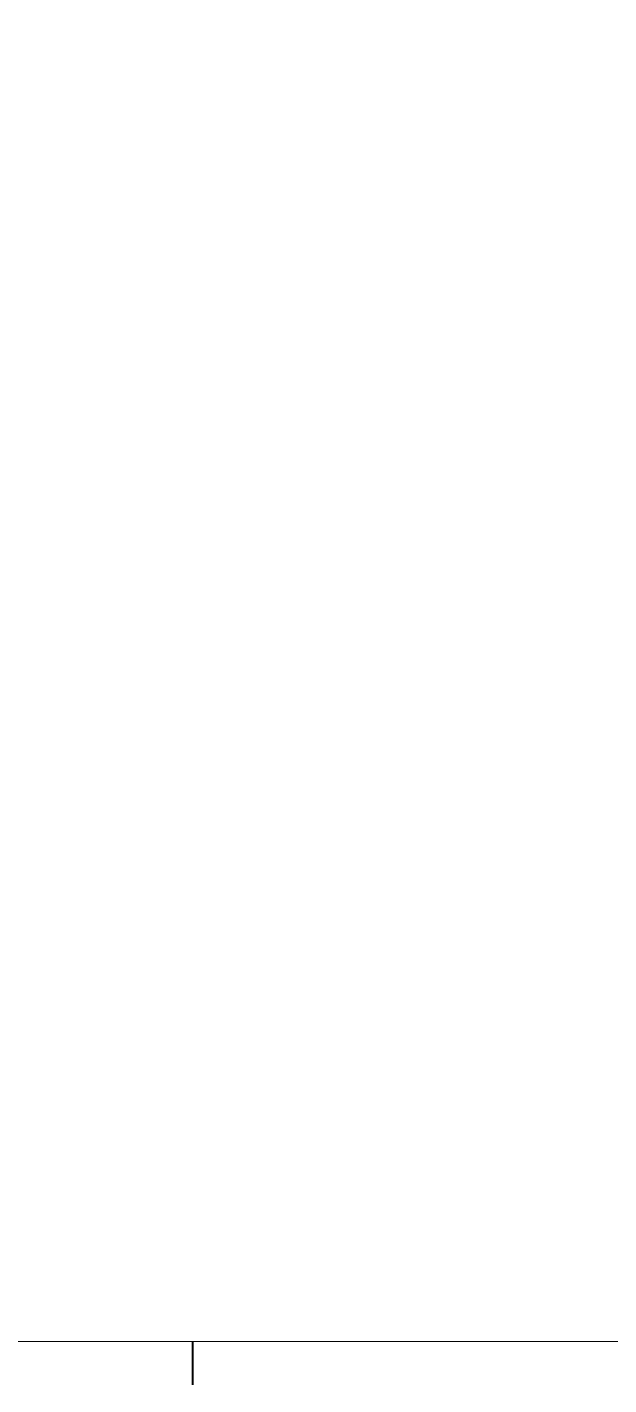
# Model space of a CAD drawing. Header units: millimetres. Extents: x -115 to 1965, y -2092 to 74.
# Drawn here: x 120.97 to 138.04, y -823.79 to -783.93 of the extents above; entities that cross this region are included whole.
import ezdxf
from ezdxf.enums import TextEntityAlignment as Align

# ---------------------------------------------------------------- set-up
doc = ezdxf.new("R2010")
doc.units = ezdxf.units.MM
doc.set_wipeout_variables(frame=1)
for name, color, linetype in [('Enclosure', 7, 'Continuous'), ('Serigraph', 7, 'Continuous'), ('SXL_DEV', 7, 'Continuous'), ('SXL_RAIL', 8, 'Continuous')]:
    doc.layers.add(name, color=color, linetype=linetype)
doc.styles.add('Arial Rounded', font='')
doc.styles.get('Arial Rounded').set_extended_font_data('Arial Rounded MT Bold')

# ---------------------------------------------------------------- blocks, each defined once
blk = doc.blocks.new('*U21')
at = {"ltscale": 2}
blk.add_lwpolyline([(0, 20), (0, -20), (610, -20), (610, 20), (0, 20)], dxfattribs=at)
blk = doc.blocks.new('ZIO-MB24_ENVOLVENTE')
at = {"layer": 'Enclosure'}
for p, q in [((21.337, -11.026), (21.337, -19.768)), ((21.943, -11.026), (21.944, -19.768)), ((29.786, -11.026), (29.786, -19.751)), ((30.393, -19.768), (30.392, -11.026)), ((35.337, -11.026), (35.337, -19.768)), ((35.943, -11.026), (35.944, -19.768)), ((211.6, -22.429), (0, -22.429)), ((190.547, -28.172), (9.504, -28.172)), ((9.504, -32.245), (190.547, -32.245)), ((0, -45), (211.6, -45))]:
    blk.add_line(p, q, dxfattribs=at)
at = {"layer": 'Enclosure', "lineweight": 25}
for p, q in [((21.337, -19.768), (21.944, -19.768)), ((30.393, -19.768), (29.786, -19.768)), ((30.393, -19.768), (29.786, -19.768)), ((35.337, -19.768), (35.944, -19.768))]:
    blk.add_line(p, q, dxfattribs=at)
at = {"layer": 'Enclosure'}
for points in [[(21.738, -35.046), (26.308, -35.046)], [(28.083, -35.046), (32.652, -35.046)], [(34.432, -35.046), (39.001, -35.046)], [(21.738, -35.852), (26.308, -35.852)], [(28.083, -35.852), (32.652, -35.852)], [(34.432, -35.852), (39.001, -35.852)]]:
    blk.add_lwpolyline(points, dxfattribs=at)
for centre, radius in [((32.865, -11.026), 2.081), ((32.865, -11.026), 0.746), ((32.84, -17.383), 0.936), ((24.023, -35.449), 2.58), ((30.368, -35.449), 2.58), ((36.717, -35.449), 2.58), ((24.023, -35.449), 2.32), ((30.368, -35.449), 2.32), ((36.717, -35.449), 2.32)]:
    blk.add_circle(centre, radius, dxfattribs=at)
for centre, radius, end in [((18.865, -11.026), 3.079, 179.9989), ((32.865, -11.026), 3.079, 179.9989), ((18.865, -11.026), 2.472, 180.0034), ((32.865, -11.026), 2.472, 180.0034)]:
    blk.add_arc(centre, radius, 359.9989, end, dxfattribs=at)
blk = doc.blocks.new('ZIO-MB24_SERIGRAFIA')
at = {"layer": 'Serigraph'}
h = blk.add_hatch(color=256, dxfattribs=at)
h.dxf.hatch_style = 1
h.paths.add_polyline_path([(25.612, -8.964, 1), (24.899, -8.964, 1)])
h = blk.add_hatch(color=256, dxfattribs=at)
h.dxf.hatch_style = 1
h.paths.add_polyline_path([(29.326, -8.964, 1), (28.613, -8.964, 1)])
h = blk.add_hatch(color=256, dxfattribs=at)
h.dxf.hatch_style = 2
edge = h.paths.add_edge_path()
edge.add_spline(control_points=[(25.112, -10.259), (25.044, -10.259), (24.988, -10.299), (24.988, -10.348), (24.988, -10.348), (24.988, -10.348), (24.988, -10.348), (24.988, -10.348), (24.988, -10.704), (24.988, -10.704), (24.988, -10.752), (25.044, -10.792), (25.112, -10.792), (25.112, -10.792), (25.112, -10.792), (25.112, -10.792), (25.112, -10.792), (27.106, -10.792), (27.106, -10.792), (27.174, -10.792), (27.231, -10.752), (27.231, -10.704), (27.231, -10.704), (27.231, -10.704), (27.231, -10.704), (27.231, -10.704), (27.231, -10.348), (27.231, -10.348), (27.231, -10.299), (27.174, -10.259), (27.106, -10.259), (27.106, -10.259), (27.106, -10.259), (27.106, -10.259), (27.106, -10.259), (25.112, -10.259), (25.112, -10.259)], knot_values=[0, 0, 0, 0, 1, 1, 1, 2, 2, 2, 3, 3, 3, 4, 4, 4, 5, 5, 5, 6, 6, 6, 7, 7, 7, 8, 8, 8, 9, 9, 9, 10, 10, 10, 11, 11, 11, 12, 12, 12, 12], degree=3, periodic=0)
h = blk.add_hatch(color=256, dxfattribs=at)
h.dxf.hatch_style = 2
edge = h.paths.add_edge_path()
edge.add_spline(control_points=[(27.623, -11.113), (27.623, -11.113), (28.339, -12.147), (28.339, -12.147), (28.378, -12.202), (28.441, -12.202), (28.479, -12.147), (28.479, -12.147), (29.197, -11.113), (29.197, -11.113), (29.232, -11.062), (29.22, -11.019), (29.172, -11.013), (29.172, -11.013), (28.792, -11.013), (28.792, -11.013), (28.792, -11.013), (28.792, -10.33), (28.792, -10.33), (28.792, -10.292), (28.735, -10.26), (28.665, -10.26), (28.665, -10.26), (28.154, -10.26), (28.154, -10.26), (28.084, -10.26), (28.026, -10.292), (28.026, -10.33), (28.026, -10.33), (28.026, -11.013), (28.026, -11.013), (28.026, -11.013), (27.647, -11.013), (27.647, -11.013), (27.599, -11.019), (27.587, -11.062), (27.623, -11.113)], knot_values=[0, 0, 0, 0, 1, 1, 1, 2, 2, 2, 3, 3, 3, 4, 4, 4, 5, 5, 5, 6, 6, 6, 7, 7, 7, 8, 8, 8, 9, 9, 9, 10, 10, 10, 11, 11, 11, 12, 12, 12, 12], degree=3, periodic=0)
h = blk.add_hatch(color=256, dxfattribs=at)
h.dxf.hatch_style = 2
edge = h.paths.add_edge_path()
edge.add_spline(control_points=[(25.112, -10.998), (25.044, -10.998), (24.988, -11.038), (24.988, -11.087), (24.988, -11.087), (24.988, -11.087), (24.988, -11.087), (24.988, -11.087), (24.988, -11.442), (24.988, -11.442), (24.988, -11.491), (25.044, -11.531), (25.112, -11.531), (25.112, -11.531), (25.112, -11.531), (25.112, -11.531), (25.112, -11.531), (27.106, -11.531), (27.106, -11.531), (27.174, -11.531), (27.231, -11.491), (27.231, -11.442), (27.231, -11.442), (27.231, -11.442), (27.231, -11.442), (27.231, -11.442), (27.231, -11.087), (27.231, -11.087), (27.231, -11.038), (27.174, -10.998), (27.106, -10.998), (27.106, -10.998), (27.106, -10.998), (27.106, -10.998), (27.106, -10.998), (25.112, -10.998), (25.112, -10.998)], knot_values=[0, 0, 0, 0, 1, 1, 1, 2, 2, 2, 3, 3, 3, 4, 4, 4, 5, 5, 5, 6, 6, 6, 7, 7, 7, 8, 8, 8, 9, 9, 9, 10, 10, 10, 11, 11, 11, 12, 12, 12, 12], degree=3, periodic=0)
h = blk.add_hatch(color=256, dxfattribs=at)
h.dxf.hatch_style = 2
edge = h.paths.add_edge_path()
edge.add_spline(control_points=[(25.112, -11.736), (25.044, -11.736), (24.988, -11.776), (24.988, -11.825), (24.988, -11.825), (24.988, -11.825), (24.988, -11.825), (24.988, -11.825), (24.988, -12.18), (24.988, -12.18), (24.988, -12.229), (25.044, -12.269), (25.112, -12.269), (25.112, -12.269), (25.112, -12.269), (25.112, -12.269), (25.112, -12.269), (27.106, -12.269), (27.106, -12.269), (27.174, -12.269), (27.231, -12.229), (27.231, -12.18), (27.231, -12.18), (27.231, -12.18), (27.231, -12.18), (27.231, -12.18), (27.231, -11.825), (27.231, -11.825), (27.231, -11.776), (27.174, -11.736), (27.106, -11.736), (27.106, -11.736), (27.106, -11.736), (27.106, -11.736), (27.106, -11.736), (25.112, -11.736), (25.112, -11.736)], knot_values=[0, 0, 0, 0, 1, 1, 1, 2, 2, 2, 3, 3, 3, 4, 4, 4, 5, 5, 5, 6, 6, 6, 7, 7, 7, 8, 8, 8, 9, 9, 9, 10, 10, 10, 11, 11, 11, 12, 12, 12, 12], degree=3, periodic=0)
h = blk.add_hatch(color=256, dxfattribs=at)
h.dxf.hatch_style = 2
edge = h.paths.add_edge_path()
edge.add_spline(control_points=[(25.112, -12.475), (25.044, -12.475), (24.988, -12.515), (24.988, -12.564), (24.988, -12.564), (24.988, -12.564), (24.988, -12.564), (24.988, -12.564), (24.988, -12.919), (24.988, -12.919), (24.988, -12.968), (25.044, -13.008), (25.112, -13.008), (25.112, -13.008), (25.112, -13.008), (25.112, -13.008), (25.112, -13.008), (27.106, -13.008), (27.106, -13.008), (27.174, -13.008), (27.231, -12.968), (27.231, -12.919), (27.231, -12.919), (27.231, -12.919), (27.231, -12.919), (27.231, -12.919), (27.231, -12.564), (27.231, -12.564), (27.231, -12.515), (27.174, -12.475), (27.106, -12.475), (27.106, -12.475), (27.106, -12.475), (27.106, -12.475), (27.106, -12.475), (25.112, -12.475), (25.112, -12.475)], knot_values=[0, 0, 0, 0, 1, 1, 1, 2, 2, 2, 3, 3, 3, 4, 4, 4, 5, 5, 5, 6, 6, 6, 7, 7, 7, 8, 8, 8, 9, 9, 9, 10, 10, 10, 11, 11, 11, 12, 12, 12, 12], degree=3, periodic=0)
h = blk.add_hatch(color=256, dxfattribs=at)
h.dxf.hatch_style = 2
edge = h.paths.add_edge_path()
edge.add_spline(control_points=[(27.623, -13.409), (27.623, -13.409), (28.339, -14.443), (28.339, -14.443), (28.378, -14.499), (28.441, -14.499), (28.479, -14.443), (28.479, -14.443), (29.197, -13.409), (29.197, -13.409), (29.232, -13.358), (29.22, -13.315), (29.172, -13.309), (29.172, -13.309), (28.792, -13.309), (28.792, -13.309), (28.792, -13.309), (28.792, -12.626), (28.792, -12.626), (28.792, -12.588), (28.735, -12.556), (28.665, -12.556), (28.665, -12.556), (28.154, -12.556), (28.154, -12.556), (28.084, -12.556), (28.026, -12.588), (28.026, -12.626), (28.026, -12.626), (28.026, -13.309), (28.026, -13.309), (28.026, -13.309), (27.647, -13.309), (27.647, -13.309), (27.599, -13.315), (27.587, -13.358), (27.623, -13.409)], knot_values=[0, 0, 0, 0, 1, 1, 1, 2, 2, 2, 3, 3, 3, 4, 4, 4, 5, 5, 5, 6, 6, 6, 7, 7, 7, 8, 8, 8, 9, 9, 9, 10, 10, 10, 11, 11, 11, 12, 12, 12, 12], degree=3, periodic=0)
h = blk.add_hatch(color=256, dxfattribs=at)
h.dxf.hatch_style = 2
edge = h.paths.add_edge_path()
edge.add_spline(control_points=[(25.112, -13.213), (25.044, -13.213), (24.988, -13.253), (24.988, -13.302), (24.988, -13.302), (24.988, -13.302), (24.988, -13.302), (24.988, -13.302), (24.988, -13.657), (24.988, -13.657), (24.988, -13.706), (25.044, -13.746), (25.112, -13.746), (25.112, -13.746), (25.112, -13.746), (25.112, -13.746), (25.112, -13.746), (27.106, -13.746), (27.106, -13.746), (27.174, -13.746), (27.231, -13.706), (27.231, -13.657), (27.231, -13.657), (27.231, -13.657), (27.231, -13.657), (27.231, -13.657), (27.231, -13.302), (27.231, -13.302), (27.231, -13.253), (27.174, -13.213), (27.106, -13.213), (27.106, -13.213), (27.106, -13.213), (27.106, -13.213), (27.106, -13.213), (25.112, -13.213), (25.112, -13.213)], knot_values=[0, 0, 0, 0, 1, 1, 1, 2, 2, 2, 3, 3, 3, 4, 4, 4, 5, 5, 5, 6, 6, 6, 7, 7, 7, 8, 8, 8, 9, 9, 9, 10, 10, 10, 11, 11, 11, 12, 12, 12, 12], degree=3, periodic=0)
h = blk.add_hatch(color=256, dxfattribs=at)
h.dxf.hatch_style = 2
edge = h.paths.add_edge_path()
edge.add_spline(control_points=[(25.112, -13.951), (25.044, -13.951), (24.988, -13.992), (24.988, -14.04), (24.988, -14.04), (24.988, -14.04), (24.988, -14.04), (24.988, -14.04), (24.988, -14.396), (24.988, -14.396), (24.988, -14.445), (25.044, -14.485), (25.112, -14.485), (25.112, -14.485), (25.112, -14.485), (25.112, -14.485), (25.112, -14.485), (27.106, -14.485), (27.106, -14.485), (27.174, -14.485), (27.231, -14.445), (27.231, -14.396), (27.231, -14.396), (27.231, -14.396), (27.231, -14.396), (27.231, -14.396), (27.231, -14.04), (27.231, -14.04), (27.231, -13.992), (27.174, -13.951), (27.106, -13.951), (27.106, -13.951), (27.106, -13.951), (27.106, -13.951), (27.106, -13.951), (25.112, -13.951), (25.112, -13.951)], knot_values=[0, 0, 0, 0, 1, 1, 1, 2, 2, 2, 3, 3, 3, 4, 4, 4, 5, 5, 5, 6, 6, 6, 7, 7, 7, 8, 8, 8, 9, 9, 9, 10, 10, 10, 11, 11, 11, 12, 12, 12, 12], degree=3, periodic=0)
h = blk.add_hatch(color=256, dxfattribs=at)
h.dxf.hatch_style = 2
edge = h.paths.add_edge_path()
edge.add_spline(control_points=[(26.762, -16.819), (26.681, -16.654), (26.563, -16.511), (26.43, -16.423), (26.391, -16.398), (26.346, -16.377), (26.298, -16.355), (26.173, -16.295), (26.032, -16.229), (25.986, -16.052), (25.964, -15.964), (25.979, -15.873), (26.031, -15.784), (26.12, -15.629), (26.299, -15.513), (26.397, -15.459), (26.592, -15.351), (26.82, -15.299), (27.019, -15.265), (27.351, -15.205), (27.645, -15.3), (27.825, -15.526), (27.885, -15.602), (27.936, -15.703), (27.964, -15.801), (28.049, -16.102), (27.939, -16.387), (27.831, -16.574), (27.784, -16.656), (27.727, -16.735), (27.663, -16.81), (27.616, -16.864), (27.57, -16.913), (27.525, -16.956), (27.525, -16.956), (27.381, -16.73), (27.156, -16.716), (26.953, -16.703), (26.762, -16.819), (26.762, -16.819)], knot_values=[0, 0, 0, 0, 1, 1, 1, 2, 2, 2, 3, 3, 3, 4, 4, 4, 5, 5, 5, 6, 6, 6, 7, 7, 7, 8, 8, 8, 9, 9, 9, 10, 10, 10, 11, 11, 11, 12, 12, 12, 13, 13, 13, 13], degree=3, periodic=0)
h = blk.add_hatch(color=256, dxfattribs=at)
h.dxf.hatch_style = 2
edge = h.paths.add_edge_path()
edge.add_spline(control_points=[(26.948, -17.694), (26.845, -17.847), (26.781, -18.021), (26.771, -18.18), (26.768, -18.226), (26.773, -18.276), (26.777, -18.329), (26.788, -18.467), (26.802, -18.622), (26.671, -18.75), (26.606, -18.813), (26.52, -18.845), (26.417, -18.845), (26.238, -18.845), (26.048, -18.748), (25.952, -18.691), (25.762, -18.576), (25.602, -18.404), (25.473, -18.249), (25.255, -17.992), (25.19, -17.689), (25.297, -17.421), (25.332, -17.331), (25.394, -17.236), (25.465, -17.163), (25.683, -16.938), (25.985, -16.892), (26.201, -16.892), (26.296, -16.892), (26.392, -16.901), (26.489, -16.919), (26.56, -16.933), (26.625, -16.948), (26.685, -16.966), (26.685, -16.966), (26.561, -17.204), (26.661, -17.406), (26.752, -17.588), (26.948, -17.694), (26.948, -17.694)], knot_values=[0, 0, 0, 0, 1, 1, 1, 2, 2, 2, 3, 3, 3, 4, 4, 4, 5, 5, 5, 6, 6, 6, 7, 7, 7, 8, 8, 8, 9, 9, 9, 10, 10, 10, 11, 11, 11, 12, 12, 12, 13, 13, 13, 13], degree=3, periodic=0)
h = blk.add_hatch(color=256, dxfattribs=at)
h.dxf.hatch_style = 2
h.paths.add_polyline_path([(22.339, -43.003), (23.25, -41.424), (24.162, -43.003)])
h = blk.add_hatch(color=256, dxfattribs=at)
h.dxf.hatch_style = 2
h.paths.add_polyline_path([(30.51, -41.425), (31.422, -43.003), (32.334, -41.425)])
at = {"layer": 'Serigraph', "lineweight": 9}
for p, q in [((30.754, -6.79), (24.492, -6.79)), ((24.492, -19.768), (24.492, -6.79)), ((24.492, -19.768), (29.654, -19.768))]:
    blk.add_line(p, q, dxfattribs=at)
at = {"layer": 'Serigraph', "lineweight": 18}
for p, q in [((27.895, -7.881), (26.834, -8.942)), ((26.756, -8.954), (25.506, -8.954)), ((28.613, -8.964), (27.489, -8.964)), ((24.161, -41.071), (24.161, -38.595)), ((30.509, -41.071), (30.509, -38.595)), ((36.862, -41.133), (36.862, -38.595)), ((20.985, -41.071), (24.161, -41.071)), ((33.685, -41.071), (30.509, -41.071)), ((34.145, -42.732), (36.862, -41.133))]:
    blk.add_line(p, q, dxfattribs=at)
at = {"layer": 'Serigraph', "lineweight": 0}
blk.add_line((26.781, -16.83), (26.781, -16.83), dxfattribs=at)
at = {"layer": 'Serigraph', "lineweight": 5}
for centre in [(25.256, -8.964), (28.969, -8.964)]:
    blk.add_circle(centre, 0.357, dxfattribs=at)
at = {"layer": 'Serigraph', "lineweight": 0}
for points in [[(25.112, -10.259), (25.044, -10.259), (24.988, -10.299), (24.988, -10.348)], [(24.988, -10.348), (24.988, -10.348), (24.988, -10.704), (24.988, -10.704)], [(27.106, -10.259), (27.106, -10.259), (25.112, -10.259), (25.112, -10.259)], [(27.231, -10.348), (27.231, -10.299), (27.174, -10.259), (27.106, -10.259)], [(27.231, -10.704), (27.231, -10.704), (27.231, -10.348), (27.231, -10.348)], [(24.988, -10.704), (24.988, -10.752), (25.044, -10.792), (25.112, -10.792)], [(27.106, -10.792), (27.174, -10.792), (27.231, -10.752), (27.231, -10.704)], [(25.112, -10.998), (25.044, -10.998), (24.988, -11.038), (24.988, -11.087)], [(24.988, -11.087), (24.988, -11.087), (24.988, -11.442), (24.988, -11.442)], [(25.112, -10.792), (25.112, -10.792), (27.106, -10.792), (27.106, -10.792)], [(27.106, -10.998), (27.106, -10.998), (25.112, -10.998), (25.112, -10.998)], [(27.231, -11.087), (27.231, -11.038), (27.174, -10.998), (27.106, -10.998)], [(27.231, -11.442), (27.231, -11.442), (27.231, -11.087), (27.231, -11.087)], [(24.988, -11.442), (24.988, -11.491), (25.044, -11.531), (25.112, -11.531)], [(25.112, -11.531), (25.112, -11.531), (27.106, -11.531), (27.106, -11.531)], [(27.106, -11.531), (27.174, -11.531), (27.231, -11.491), (27.231, -11.442)], [(25.112, -11.736), (25.044, -11.736), (24.988, -11.776), (24.988, -11.825)], [(24.988, -11.825), (24.988, -11.825), (24.988, -12.18), (24.988, -12.18)], [(27.106, -11.736), (27.106, -11.736), (25.112, -11.736), (25.112, -11.736)], [(27.231, -11.825), (27.231, -11.776), (27.174, -11.736), (27.106, -11.736)], [(27.231, -12.18), (27.231, -12.18), (27.231, -11.825), (27.231, -11.825)], [(24.988, -12.18), (24.988, -12.229), (25.044, -12.269), (25.112, -12.269)], [(25.112, -12.269), (25.112, -12.269), (27.106, -12.269), (27.106, -12.269)], [(27.106, -12.269), (27.174, -12.269), (27.231, -12.229), (27.231, -12.18)], [(25.112, -12.475), (25.044, -12.475), (24.988, -12.515), (24.988, -12.564)], [(24.988, -12.564), (24.988, -12.564), (24.988, -12.919), (24.988, -12.919)], [(27.106, -12.475), (27.106, -12.475), (25.112, -12.475), (25.112, -12.475)], [(27.231, -12.564), (27.231, -12.515), (27.174, -12.475), (27.106, -12.475)], [(27.231, -12.919), (27.231, -12.919), (27.231, -12.564), (27.231, -12.564)], [(24.988, -12.919), (24.988, -12.968), (25.044, -13.008), (25.112, -13.008)], [(25.112, -13.008), (25.112, -13.008), (27.106, -13.008), (27.106, -13.008)], [(27.106, -13.008), (27.174, -13.008), (27.231, -12.968), (27.231, -12.919)], [(25.112, -13.213), (25.044, -13.213), (24.988, -13.253), (24.988, -13.302)], [(24.988, -13.302), (24.988, -13.302), (24.988, -13.657), (24.988, -13.657)], [(27.106, -13.213), (27.106, -13.213), (25.112, -13.213), (25.112, -13.213)], [(27.231, -13.302), (27.231, -13.253), (27.174, -13.213), (27.106, -13.213)], [(27.231, -13.657), (27.231, -13.657), (27.231, -13.302), (27.231, -13.302)], [(24.988, -13.657), (24.988, -13.706), (25.044, -13.746), (25.112, -13.746)], [(25.112, -13.951), (25.044, -13.951), (24.988, -13.992), (24.988, -14.04)], [(25.112, -13.746), (25.112, -13.746), (27.106, -13.746), (27.106, -13.746)], [(27.106, -13.951), (27.106, -13.951), (25.112, -13.951), (25.112, -13.951)], [(27.106, -13.746), (27.174, -13.746), (27.231, -13.706), (27.231, -13.657)], [(27.231, -14.04), (27.231, -13.992), (27.174, -13.951), (27.106, -13.951)], [(24.988, -14.04), (24.988, -14.04), (24.988, -14.396), (24.988, -14.396)], [(27.231, -14.396), (27.231, -14.396), (27.231, -14.04), (27.231, -14.04)], [(24.988, -14.396), (24.988, -14.445), (25.044, -14.485), (25.112, -14.485)], [(25.112, -14.485), (25.112, -14.485), (27.106, -14.485), (27.106, -14.485)], [(27.106, -14.485), (27.174, -14.485), (27.231, -14.445), (27.231, -14.396)], [(26.031, -15.784), (26.12, -15.629), (26.299, -15.513), (26.397, -15.459)], [(26.397, -15.459), (26.592, -15.351), (26.82, -15.299), (27.019, -15.265)], [(27.019, -15.265), (27.351, -15.205), (27.645, -15.3), (27.825, -15.526)], [(27.825, -15.526), (27.885, -15.602), (27.936, -15.703), (27.964, -15.801)], [(25.986, -16.052), (25.964, -15.964), (25.979, -15.873), (26.031, -15.784)], [(27.964, -15.801), (28.049, -16.102), (27.939, -16.387), (27.831, -16.574)], [(26.298, -16.355), (26.173, -16.295), (26.032, -16.229), (25.986, -16.052)], [(26.43, -16.423), (26.391, -16.398), (26.346, -16.377), (26.298, -16.355)], [(26.762, -16.819), (26.681, -16.654), (26.563, -16.511), (26.43, -16.423)], [(27.156, -16.716), (26.953, -16.703), (26.762, -16.819), (26.762, -16.819)], [(27.525, -16.956), (27.525, -16.956), (27.381, -16.73), (27.156, -16.716)], [(27.831, -16.574), (27.784, -16.656), (27.727, -16.735), (27.663, -16.81)], [(26.489, -16.919), (26.56, -16.933), (26.625, -16.948), (26.685, -16.966)], [(26.685, -16.966), (26.685, -16.966), (26.561, -17.204), (26.661, -17.406)], [(27.663, -16.81), (27.616, -16.864), (27.57, -16.913), (27.525, -16.956)], [(25.473, -18.249), (25.255, -17.992), (25.19, -17.689), (25.297, -17.421)], [(25.297, -17.421), (25.332, -17.331), (25.394, -17.236), (25.465, -17.163)], [(26.661, -17.406), (26.752, -17.588), (26.948, -17.694), (26.948, -17.694)], [(26.948, -17.694), (26.845, -17.847), (26.781, -18.021), (26.771, -18.18)], [(25.952, -18.691), (25.762, -18.576), (25.602, -18.404), (25.473, -18.249)], [(26.777, -18.329), (26.788, -18.467), (26.802, -18.622), (26.671, -18.75)], [(26.771, -18.18), (26.768, -18.226), (26.773, -18.276), (26.777, -18.329)]]:
    blk.add_open_spline(points, degree=3, dxfattribs=at)
for points, knots in [([(27.623, -11.113), (27.623, -11.113), (28.339, -12.147), (28.339, -12.147), (28.378, -12.202), (28.441, -12.202), (28.479, -12.147), (28.479, -12.147), (29.197, -11.113), (29.197, -11.113), (29.232, -11.062), (29.22, -11.019), (29.172, -11.013), (29.172, -11.013), (28.792, -11.013), (28.792, -11.013), (28.792, -11.013), (28.792, -10.33), (28.792, -10.33), (28.792, -10.292), (28.735, -10.26), (28.665, -10.26), (28.665, -10.26), (28.154, -10.26), (28.154, -10.26), (28.084, -10.26), (28.026, -10.292), (28.026, -10.33), (28.026, -10.33), (28.026, -11.013), (28.026, -11.013), (28.026, -11.013), (27.647, -11.013), (27.647, -11.013), (27.599, -11.019), (27.587, -11.062), (27.623, -11.113)], [0, 0, 0, 0, 1, 1, 1, 2, 2, 2, 3, 3, 3, 4, 4, 4, 5, 5, 5, 6, 6, 6, 7, 7, 7, 8, 8, 8, 9, 9, 9, 10, 10, 10, 11, 11, 11, 12, 12, 12, 12]), ([(27.623, -13.409), (27.623, -13.409), (28.339, -14.443), (28.339, -14.443), (28.378, -14.499), (28.441, -14.499), (28.479, -14.443), (28.479, -14.443), (29.197, -13.409), (29.197, -13.409), (29.232, -13.358), (29.22, -13.315), (29.172, -13.309), (29.172, -13.309), (28.792, -13.309), (28.792, -13.309), (28.792, -13.309), (28.792, -12.626), (28.792, -12.626), (28.792, -12.588), (28.735, -12.556), (28.665, -12.556), (28.665, -12.556), (28.154, -12.556), (28.154, -12.556), (28.084, -12.556), (28.026, -12.588), (28.026, -12.626), (28.026, -12.626), (28.026, -13.309), (28.026, -13.309), (28.026, -13.309), (27.647, -13.309), (27.647, -13.309), (27.599, -13.315), (27.587, -13.358), (27.623, -13.409)], [0, 0, 0, 0, 1, 1, 1, 2, 2, 2, 3, 3, 3, 4, 4, 4, 5, 5, 5, 6, 6, 6, 7, 7, 7, 8, 8, 8, 9, 9, 9, 10, 10, 10, 11, 11, 11, 12, 12, 12, 12]), ([(26.781, -16.83), (26.701, -16.664), (26.581, -16.521), (26.448, -16.434), (26.409, -16.408), (26.363, -16.387), (26.316, -16.365), (26.191, -16.306), (26.048, -16.239), (26.006, -16.063), (25.982, -15.974), (25.998, -15.884), (26.048, -15.795), (26.139, -15.638), (26.317, -15.524), (26.416, -15.469), (26.61, -15.362), (26.839, -15.31), (27.037, -15.274), (27.369, -15.214), (27.664, -15.31), (27.843, -15.536), (27.903, -15.612), (27.954, -15.712), (27.982, -15.811), (28.067, -16.113), (27.957, -16.397), (27.85, -16.584), (27.802, -16.666), (27.745, -16.745), (27.682, -16.819), (27.633, -16.875), (27.588, -16.923), (27.543, -16.966)], [0, 0, 0, 0, 1, 1, 1, 2, 2, 2, 3, 3, 3, 4, 4, 4, 5, 5, 5, 6, 6, 6, 7, 7, 7, 8, 8, 8, 9, 9, 9, 10, 10, 10, 11, 11, 11, 11]), ([(27.599, -17.204), (27.599, -17.475), (27.379, -17.693), (27.108, -17.693), (26.837, -17.693), (26.617, -17.475), (26.617, -17.204), (26.617, -16.932), (26.837, -16.713), (27.108, -16.713), (27.379, -16.713), (27.599, -16.932), (27.599, -17.204)], [0, 0, 0, 0, 1, 1, 1, 2, 2, 2, 3, 3, 3, 4, 4, 4, 4]), ([(26.948, -17.673), (26.845, -17.827), (26.781, -18.001), (26.771, -18.16), (26.768, -18.206), (26.773, -18.257), (26.777, -18.308), (26.788, -18.447), (26.802, -18.602), (26.671, -18.729), (26.606, -18.794), (26.52, -18.826), (26.417, -18.826), (26.238, -18.826), (26.048, -18.728), (25.952, -18.67), (25.762, -18.556), (25.602, -18.384), (25.473, -18.229), (25.255, -17.972), (25.19, -17.669), (25.297, -17.4), (25.332, -17.31), (25.394, -17.216), (25.465, -17.143), (25.683, -16.918), (25.985, -16.872), (26.201, -16.872), (26.296, -16.872), (26.392, -16.88), (26.489, -16.898), (26.56, -16.912), (26.625, -16.928), (26.685, -16.945)], [0, 0, 0, 0, 1, 1, 1, 2, 2, 2, 3, 3, 3, 4, 4, 4, 5, 5, 5, 6, 6, 6, 7, 7, 7, 8, 8, 8, 9, 9, 9, 10, 10, 10, 11, 11, 11, 11]), ([(25.465, -17.163), (25.683, -16.938), (25.985, -16.892), (26.201, -16.892), (26.296, -16.892), (26.392, -16.901), (26.489, -16.919)], [8, 8, 8, 8, 9, 9, 9, 10, 10, 10, 10]), ([(27.595, -17.107), (27.779, -17.12), (27.963, -17.087), (28.105, -17.017), (28.146, -16.995), (28.188, -16.967), (28.231, -16.937), (28.344, -16.859), (28.473, -16.768), (28.648, -16.819), (28.736, -16.843), (28.806, -16.902), (28.858, -16.991), (28.947, -17.146), (28.958, -17.358), (28.956, -17.471), (28.952, -17.693), (28.882, -17.917), (28.814, -18.107), (28.7, -18.424), (28.47, -18.632), (28.185, -18.674), (28.088, -18.689), (27.976, -18.681), (27.877, -18.657), (27.574, -18.58), (27.382, -18.342), (27.274, -18.156), (27.227, -18.073), (27.187, -17.984), (27.154, -17.891), (27.13, -17.822), (27.111, -17.759), (27.096, -17.698)], [0, 0, 0, 0, 1, 1, 1, 2, 2, 2, 3, 3, 3, 4, 4, 4, 5, 5, 5, 6, 6, 6, 7, 7, 7, 8, 8, 8, 9, 9, 9, 10, 10, 10, 11, 11, 11, 11]), ([(26.671, -18.75), (26.606, -18.813), (26.52, -18.845), (26.417, -18.845), (26.238, -18.845), (26.048, -18.748), (25.952, -18.691)], [3, 3, 3, 3, 4, 4, 4, 5, 5, 5, 5])]:
    blk.add_open_spline(points, degree=3, knots=knots, dxfattribs=at)
at = {"layer": 'Serigraph'}
blk.add_text('14', height=1.7143, dxfattribs=at).set_placement((31.408, -20.763))
at = {"layer": 'Serigraph', "style": 'Arial Rounded'}
for s, p in [('G1', (19.407, -40.183)), ('G2', (32.104, -40.183))]:
    blk.add_text(s, height=1.7525, dxfattribs=at).set_placement(p)
blk = doc.blocks.new('ZIO-MB24_ATT_DEF')
blk.add_line((25.817, -45), (25.817, -46.289))
at = {"layer": 'Enclosure'}
blk.add_blockref('ZIO-MB24_ENVOLVENTE', (0, 0), dxfattribs=at)
at = {"layer": 'Serigraph'}
blk.add_blockref('ZIO-MB24_SERIGRAFIA', (0, 0), dxfattribs=at)
at = {"color": 3}
blk.add_attdef('PHYSICAL_ADD.', text='', height=2.5, dxfattribs=at).set_placement((160.052, 28.959), align=Align.CENTER)
at = {"color": 3, "flags": 2}
blk.add_attdef('REFERENCE', text='', height=2.5, dxfattribs=at).set_placement((35.324, 28.944), align=Align.CENTER)
blk.add_wipeout([(0, 45), (211.6, 45), (211.6, -45), (0, -45)])

msp = doc.modelspace()

# ---------------------------------------------------------------- block references
at = {"layer": 'SXL_RAIL'}
msp.add_blockref('*U21', (95, -777.5), dxfattribs=at)

# ---------------------------------------------------------------- next in the draw order: block references
at = {"layer": 'SXL_DEV'}
msp.add_blockref('ZIO-MB24_ATT_DEF', (100, -777.5), dxfattribs=at)

doc.saveas('drawing.dxf')
